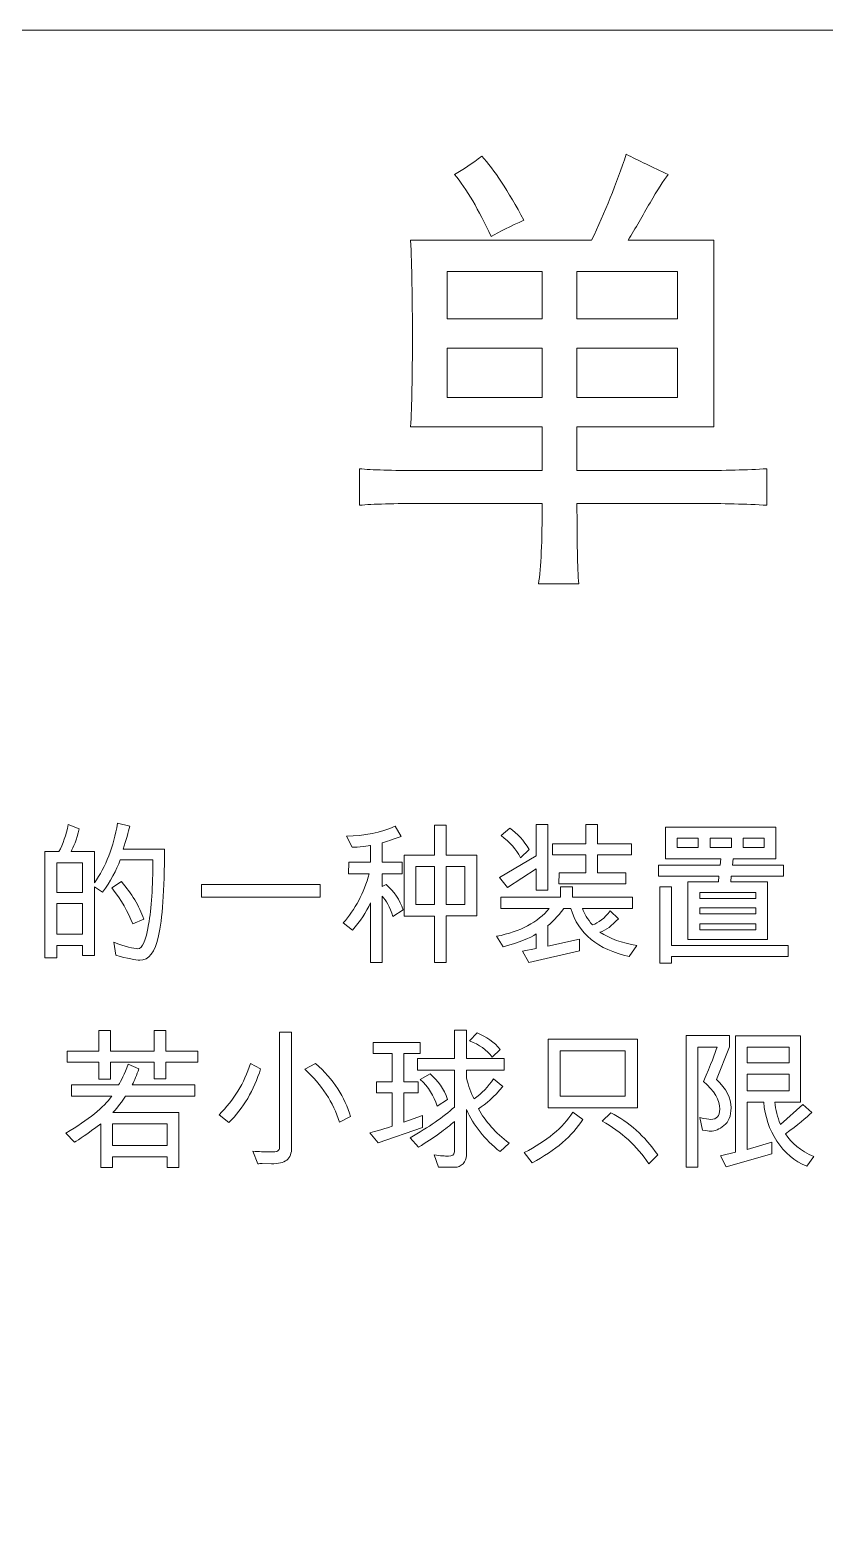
# Model space of a CAD drawing. Header units: millimetres. Extents: x -536 to 886, y 98 to 503.
# Drawn here: x 70.6 to 99.4, y 396.8 to 451.3 of the extents above; entities that cross this region are included whole.
import ezdxf

# ---------------------------------------------------------------- set-up
doc = ezdxf.new("R2010")
doc.units = ezdxf.units.MM
doc.header["$MEASUREMENT"] = 0
doc.layers.add('layer 1', color=7, linetype='Continuous')

msp = doc.modelspace()

# ---------------------------------------------------------------- linework, layer by layer
at = {"layer": 'layer 1', "lineweight": 9}
msp.add_open_spline([(-26.36, 241.324), (-26.36, 241.324), (313.64, 241.324), (313.64, 241.324), (313.64, 241.324), (318.948, 241.327), (324.037, 243.439), (327.788, 247.195), (327.788, 247.195), (331.538, 250.95), (333.644, 256.016), (333.64, 261.324), (333.64, 261.324), (333.64, 261.324), (333.64, 431.324), (333.64, 431.324), (333.64, 431.324), (333.637, 436.632), (331.525, 441.721), (327.77, 445.471), (327.77, 445.471), (324.014, 449.222), (318.948, 451.327), (313.64, 451.324), (313.64, 451.324), (313.64, 451.324), (-26.36, 451.324), (-26.36, 451.324), (-26.36, 451.324), (-31.667, 451.321), (-36.756, 449.209), (-40.507, 445.453), (-40.507, 445.453), (-44.258, 441.698), (-46.363, 436.632), (-46.36, 431.324), (-46.36, 431.324), (-46.36, 431.324), (-46.36, 261.324), (-46.36, 261.324), (-46.36, 261.324), (-46.356, 256.016), (-44.245, 250.927), (-40.489, 247.177), (-40.489, 247.177), (-36.734, 243.426), (-31.667, 241.321), (-26.36, 241.324)], degree=3, knots=[0, 0, 0, 0, 0.083333, 0.083333, 0.083333, 0.083333, 0.166667, 0.166667, 0.166667, 0.166667, 0.25, 0.25, 0.25, 0.25, 0.333333, 0.333333, 0.333333, 0.333333, 0.416667, 0.416667, 0.416667, 0.416667, 0.5, 0.5, 0.5, 0.5, 0.583333, 0.583333, 0.583333, 0.583333, 0.666667, 0.666667, 0.666667, 0.666667, 0.75, 0.75, 0.75, 0.75, 0.833333, 0.833333, 0.833333, 0.833333, 0.916667, 0.916667, 0.916667, 0.916667, 1, 1, 1, 1], dxfattribs=at)
at = {"layer": 'layer 1', "color": 22, "lineweight": 9}
for points, knots in [([(95.392, 443.723), (95.392, 443.723), (95.392, 436.978), (95.392, 436.978), (95.392, 436.978), (95.392, 436.978), (90.434, 436.978), (90.434, 436.978), (90.434, 436.978), (90.434, 436.978), (90.434, 435.389), (90.434, 435.389), (90.434, 435.389), (90.434, 435.389), (94.797, 435.389), (94.797, 435.389), (94.797, 435.389), (95.768, 435.389), (96.606, 435.411), (97.311, 435.457), (97.311, 435.457), (97.311, 435.457), (97.311, 434.133), (97.311, 434.133), (97.311, 434.133), (96.561, 434.178), (95.725, 434.198), (94.797, 434.198), (94.797, 434.198), (94.797, 434.198), (90.434, 434.198), (90.434, 434.198), (90.434, 434.198), (90.434, 432.832), (90.453, 431.861), (90.499, 431.288), (90.499, 431.288), (90.499, 431.288), (89.042, 431.288), (89.042, 431.288), (89.042, 431.288), (89.133, 431.861), (89.175, 432.832), (89.175, 434.198), (89.175, 434.198), (89.175, 434.198), (84.877, 434.198), (84.877, 434.198), (84.877, 434.198), (83.818, 434.198), (83.045, 434.178), (82.56, 434.133), (82.56, 434.133), (82.56, 434.133), (82.56, 435.457), (82.56, 435.457), (82.56, 435.457), (83.003, 435.411), (83.731, 435.389), (84.744, 435.389), (84.744, 435.389), (84.744, 435.389), (89.175, 435.389), (89.175, 435.389), (89.175, 435.389), (89.175, 435.389), (89.175, 436.978), (89.175, 436.978), (89.175, 436.978), (89.175, 436.978), (84.414, 436.978), (84.414, 436.978), (84.414, 436.978), (84.456, 437.726), (84.479, 438.807), (84.479, 440.218), (84.479, 440.218), (84.479, 441.629), (84.456, 442.797), (84.414, 443.723), (84.414, 443.723), (84.414, 443.723), (90.961, 443.723), (90.961, 443.723), (90.961, 443.723), (91.447, 444.739), (91.865, 445.774), (92.217, 446.833), (92.217, 446.833), (92.66, 446.613), (93.165, 446.37), (93.738, 446.105), (93.738, 446.105), (93.564, 445.885), (93.343, 445.543), (93.078, 445.08), (93.078, 445.08), (92.813, 444.617), (92.55, 444.166), (92.285, 443.723), (92.285, 443.723), (92.285, 443.723), (95.392, 443.723), (95.392, 443.723)], [0, 0, 0, 0, 0.038462, 0.038462, 0.038462, 0.038462, 0.076923, 0.076923, 0.076923, 0.076923, 0.115385, 0.115385, 0.115385, 0.115385, 0.153846, 0.153846, 0.153846, 0.153846, 0.192308, 0.192308, 0.192308, 0.192308, 0.230769, 0.230769, 0.230769, 0.230769, 0.269231, 0.269231, 0.269231, 0.269231, 0.307692, 0.307692, 0.307692, 0.307692, 0.346154, 0.346154, 0.346154, 0.346154, 0.384615, 0.384615, 0.384615, 0.384615, 0.423077, 0.423077, 0.423077, 0.423077, 0.461538, 0.461538, 0.461538, 0.461538, 0.5, 0.5, 0.5, 0.5, 0.538462, 0.538462, 0.538462, 0.538462, 0.576923, 0.576923, 0.576923, 0.576923, 0.615385, 0.615385, 0.615385, 0.615385, 0.653846, 0.653846, 0.653846, 0.653846, 0.692308, 0.692308, 0.692308, 0.692308, 0.730769, 0.730769, 0.730769, 0.730769, 0.769231, 0.769231, 0.769231, 0.769231, 0.807692, 0.807692, 0.807692, 0.807692, 0.846154, 0.846154, 0.846154, 0.846154, 0.884615, 0.884615, 0.884615, 0.884615, 0.923077, 0.923077, 0.923077, 0.923077, 0.961538, 0.961538, 0.961538, 0.961538, 1, 1, 1, 1]), ([(86.993, 446.765), (87.434, 446.283), (87.942, 445.509), (88.514, 444.451), (88.514, 444.451), (88.029, 444.231), (87.631, 444.033), (87.323, 443.855), (87.323, 443.855), (86.883, 444.826), (86.44, 445.577), (86, 446.105), (86, 446.105), (86.31, 446.283), (86.641, 446.503), (86.993, 446.765)], [0, 0, 0, 0, 0.25, 0.25, 0.25, 0.25, 0.5, 0.5, 0.5, 0.5, 0.75, 0.75, 0.75, 0.75, 1, 1, 1, 1]), ([(89.175, 440.881), (89.175, 440.881), (89.175, 442.599), (89.175, 442.599), (89.175, 442.599), (89.175, 442.599), (85.735, 442.599), (85.735, 442.599), (85.735, 442.599), (85.735, 442.599), (85.735, 440.881), (85.735, 440.881), (85.735, 440.881), (85.735, 440.881), (89.175, 440.881), (89.175, 440.881)], [0, 0, 0, 0, 0.25, 0.25, 0.25, 0.25, 0.5, 0.5, 0.5, 0.5, 0.75, 0.75, 0.75, 0.75, 1, 1, 1, 1]), ([(94.071, 440.881), (94.071, 440.881), (94.071, 442.599), (94.071, 442.599), (94.071, 442.599), (94.071, 442.599), (90.434, 442.599), (90.434, 442.599), (90.434, 442.599), (90.434, 442.599), (90.434, 440.881), (90.434, 440.881), (90.434, 440.881), (90.434, 440.881), (94.071, 440.881), (94.071, 440.881)], [0, 0, 0, 0, 0.25, 0.25, 0.25, 0.25, 0.5, 0.5, 0.5, 0.5, 0.75, 0.75, 0.75, 0.75, 1, 1, 1, 1]), ([(89.175, 438.036), (89.175, 438.036), (89.175, 439.822), (89.175, 439.822), (89.175, 439.822), (89.175, 439.822), (85.735, 439.822), (85.735, 439.822), (85.735, 439.822), (85.735, 439.822), (85.735, 438.036), (85.735, 438.036), (85.735, 438.036), (85.735, 438.036), (89.175, 438.036), (89.175, 438.036)], [0, 0, 0, 0, 0.25, 0.25, 0.25, 0.25, 0.5, 0.5, 0.5, 0.5, 0.75, 0.75, 0.75, 0.75, 1, 1, 1, 1]), ([(94.071, 438.036), (94.071, 438.036), (94.071, 439.822), (94.071, 439.822), (94.071, 439.822), (94.071, 439.822), (90.434, 439.822), (90.434, 439.822), (90.434, 439.822), (90.434, 439.822), (90.434, 438.036), (90.434, 438.036), (90.434, 438.036), (90.434, 438.036), (94.071, 438.036), (94.071, 438.036)], [0, 0, 0, 0, 0.25, 0.25, 0.25, 0.25, 0.5, 0.5, 0.5, 0.5, 0.75, 0.75, 0.75, 0.75, 1, 1, 1, 1]), ([(75.509, 421.687), (75.494, 420.188), (75.423, 419.145), (75.293, 418.554), (75.293, 418.554), (75.163, 417.964), (74.936, 417.669), (74.608, 417.669), (74.608, 417.669), (74.46, 417.669), (74.172, 417.73), (73.743, 417.853), (73.743, 417.853), (73.743, 417.853), (73.67, 418.32), (73.67, 418.32), (73.67, 418.32), (74.088, 418.164), (74.378, 418.086), (74.543, 418.086), (74.543, 418.086), (74.702, 418.086), (74.831, 418.378), (74.93, 418.961), (74.93, 418.961), (75.028, 419.545), (75.081, 420.325), (75.088, 421.304), (75.088, 421.304), (75.088, 421.304), (73.903, 421.304), (73.903, 421.304), (73.903, 421.304), (73.762, 420.913), (73.548, 420.524), (73.26, 420.137), (73.26, 420.137), (73.26, 420.137), (72.97, 420.324), (72.97, 420.324), (72.97, 420.324), (72.97, 420.324), (72.97, 417.842), (72.97, 417.842), (72.97, 417.842), (72.97, 417.842), (72.533, 417.842), (72.533, 417.842), (72.533, 417.842), (72.533, 417.842), (72.533, 418.203), (72.533, 418.203), (72.533, 418.203), (72.533, 418.203), (71.611, 418.203), (71.611, 418.203), (71.611, 418.203), (71.611, 418.203), (71.611, 417.753), (71.611, 417.753), (71.611, 417.753), (71.611, 417.753), (71.171, 417.753), (71.171, 417.753), (71.171, 417.753), (71.171, 417.753), (71.171, 421.602), (71.171, 421.602), (71.171, 421.602), (71.171, 421.602), (71.681, 421.602), (71.681, 421.602), (71.681, 421.602), (71.831, 421.868), (71.944, 422.195), (72.02, 422.581), (72.02, 422.581), (72.02, 422.581), (72.422, 422.419), (72.422, 422.419), (72.422, 422.419), (72.315, 422.024), (72.214, 421.752), (72.121, 421.602), (72.121, 421.602), (72.121, 421.602), (72.97, 421.602), (72.97, 421.602), (72.97, 421.602), (72.97, 421.602), (72.97, 420.471), (72.97, 420.471), (72.97, 420.471), (73.382, 421.053), (73.661, 421.771), (73.805, 422.625), (73.805, 422.625), (73.805, 422.625), (74.248, 422.524), (74.248, 422.524), (74.248, 422.524), (74.199, 422.306), (74.119, 422.026), (74.009, 421.687), (74.009, 421.687), (74.009, 421.687), (75.509, 421.687), (75.509, 421.687)], [0, 0, 0, 0, 0.037037, 0.037037, 0.037037, 0.037037, 0.074074, 0.074074, 0.074074, 0.074074, 0.111111, 0.111111, 0.111111, 0.111111, 0.148148, 0.148148, 0.148148, 0.148148, 0.185185, 0.185185, 0.185185, 0.185185, 0.222222, 0.222222, 0.222222, 0.222222, 0.259259, 0.259259, 0.259259, 0.259259, 0.296296, 0.296296, 0.296296, 0.296296, 0.333333, 0.333333, 0.333333, 0.333333, 0.37037, 0.37037, 0.37037, 0.37037, 0.407407, 0.407407, 0.407407, 0.407407, 0.444444, 0.444444, 0.444444, 0.444444, 0.481481, 0.481481, 0.481481, 0.481481, 0.518519, 0.518519, 0.518519, 0.518519, 0.555556, 0.555556, 0.555556, 0.555556, 0.592593, 0.592593, 0.592593, 0.592593, 0.62963, 0.62963, 0.62963, 0.62963, 0.666667, 0.666667, 0.666667, 0.666667, 0.703704, 0.703704, 0.703704, 0.703704, 0.740741, 0.740741, 0.740741, 0.740741, 0.777778, 0.777778, 0.777778, 0.777778, 0.814815, 0.814815, 0.814815, 0.814815, 0.851852, 0.851852, 0.851852, 0.851852, 0.888889, 0.888889, 0.888889, 0.888889, 0.925926, 0.925926, 0.925926, 0.925926, 0.962963, 0.962963, 0.962963, 0.962963, 1, 1, 1, 1]), ([(89.376, 420.202), (89.376, 420.202), (88.953, 420.202), (88.953, 420.202), (88.953, 420.202), (88.953, 420.202), (88.953, 420.975), (88.953, 420.975), (88.953, 420.975), (88.953, 420.975), (87.916, 420.303), (87.916, 420.303), (87.916, 420.303), (87.916, 420.303), (87.632, 420.658), (87.632, 420.658), (87.632, 420.658), (87.632, 420.658), (88.953, 421.448), (88.953, 421.448), (88.953, 421.448), (88.953, 421.448), (88.953, 422.581), (88.953, 422.581), (88.953, 422.581), (88.953, 422.581), (89.376, 422.581), (89.376, 422.581), (89.376, 422.581), (89.376, 422.581), (89.376, 420.202), (89.376, 420.202)], [0, 0, 0, 0, 0.125, 0.125, 0.125, 0.125, 0.25, 0.25, 0.25, 0.25, 0.375, 0.375, 0.375, 0.375, 0.5, 0.5, 0.5, 0.5, 0.625, 0.625, 0.625, 0.625, 0.75, 0.75, 0.75, 0.75, 0.875, 0.875, 0.875, 0.875, 1, 1, 1, 1]), ([(92.409, 421.48), (92.409, 421.48), (91.172, 421.48), (91.172, 421.48), (91.172, 421.48), (91.172, 421.48), (91.172, 420.837), (91.172, 420.837), (91.172, 420.837), (91.172, 420.837), (92.2, 420.837), (92.2, 420.837), (92.2, 420.837), (92.2, 420.837), (92.2, 420.43), (92.2, 420.43), (92.2, 420.43), (92.2, 420.43), (89.783, 420.43), (89.783, 420.43), (89.783, 420.43), (89.783, 420.43), (89.789, 420.837), (89.789, 420.837), (89.789, 420.837), (89.789, 420.837), (90.749, 420.837), (90.749, 420.837), (90.749, 420.837), (90.749, 420.837), (90.749, 421.48), (90.749, 421.48), (90.749, 421.48), (90.749, 421.48), (89.55, 421.48), (89.55, 421.48), (89.55, 421.48), (89.55, 421.48), (89.55, 421.887), (89.55, 421.887), (89.55, 421.887), (89.55, 421.887), (90.749, 421.887), (90.749, 421.887), (90.749, 421.887), (90.749, 421.887), (90.749, 422.576), (90.749, 422.576), (90.749, 422.576), (90.749, 422.576), (91.172, 422.576), (91.172, 422.576), (91.172, 422.576), (91.172, 422.576), (91.172, 421.887), (91.172, 421.887), (91.172, 421.887), (91.172, 421.887), (92.409, 421.887), (92.409, 421.887), (92.409, 421.887), (92.409, 421.887), (92.409, 421.48), (92.409, 421.48)], [0, 0, 0, 0, 0.0625, 0.0625, 0.0625, 0.0625, 0.125, 0.125, 0.125, 0.125, 0.1875, 0.1875, 0.1875, 0.1875, 0.25, 0.25, 0.25, 0.25, 0.3125, 0.3125, 0.3125, 0.3125, 0.375, 0.375, 0.375, 0.375, 0.4375, 0.4375, 0.4375, 0.4375, 0.5, 0.5, 0.5, 0.5, 0.5625, 0.5625, 0.5625, 0.5625, 0.625, 0.625, 0.625, 0.625, 0.6875, 0.6875, 0.6875, 0.6875, 0.75, 0.75, 0.75, 0.75, 0.8125, 0.8125, 0.8125, 0.8125, 0.875, 0.875, 0.875, 0.875, 0.9375, 0.9375, 0.9375, 0.9375, 1, 1, 1, 1]), ([(84.143, 419.492), (84.143, 419.492), (83.772, 419.253), (83.772, 419.253), (83.772, 419.253), (83.656, 419.602), (83.525, 419.846), (83.381, 419.986), (83.381, 419.986), (83.381, 419.986), (83.381, 417.593), (83.381, 417.593), (83.381, 417.593), (83.381, 417.593), (82.966, 417.593), (82.966, 417.593), (82.966, 417.593), (82.966, 417.593), (82.966, 419.747), (82.966, 419.747), (82.966, 419.747), (82.966, 419.747), (82.955, 419.747), (82.955, 419.747), (82.955, 419.747), (82.805, 419.401), (82.588, 419.07), (82.304, 418.754), (82.304, 418.754), (82.304, 418.754), (81.971, 419.02), (81.971, 419.02), (81.971, 419.02), (82.408, 419.504), (82.723, 420.099), (82.914, 420.802), (82.914, 420.802), (82.914, 420.802), (82.165, 420.802), (82.165, 420.802), (82.165, 420.802), (82.165, 420.802), (82.171, 421.214), (82.171, 421.214), (82.171, 421.214), (82.171, 421.214), (82.966, 421.214), (82.966, 421.214), (82.966, 421.214), (82.966, 421.214), (82.966, 421.825), (82.966, 421.825), (82.966, 421.825), (82.934, 421.823), (82.843, 421.811), (82.695, 421.788), (82.695, 421.788), (82.547, 421.765), (82.413, 421.756), (82.293, 421.76), (82.293, 421.76), (82.293, 421.76), (82.092, 422.163), (82.092, 422.163), (82.092, 422.163), (82.739, 422.167), (83.326, 422.286), (83.859, 422.519), (83.859, 422.519), (83.859, 422.519), (84.076, 422.153), (84.076, 422.153), (84.076, 422.153), (83.748, 422.03), (83.516, 421.952), (83.381, 421.92), (83.381, 421.92), (83.381, 421.92), (83.381, 421.214), (83.381, 421.214), (83.381, 421.214), (83.381, 421.214), (84.111, 421.214), (84.111, 421.214), (84.111, 421.214), (84.111, 421.214), (84.111, 420.797), (84.111, 420.797), (84.111, 420.797), (84.111, 420.797), (83.381, 420.797), (83.381, 420.797), (83.381, 420.797), (83.381, 420.797), (83.381, 420.336), (83.381, 420.336), (83.381, 420.336), (83.381, 420.336), (83.522, 420.414), (83.522, 420.414), (83.522, 420.414), (83.815, 420.159), (84.022, 419.851), (84.143, 419.492)], [0, 0, 0, 0, 0.038462, 0.038462, 0.038462, 0.038462, 0.076923, 0.076923, 0.076923, 0.076923, 0.115385, 0.115385, 0.115385, 0.115385, 0.153846, 0.153846, 0.153846, 0.153846, 0.192308, 0.192308, 0.192308, 0.192308, 0.230769, 0.230769, 0.230769, 0.230769, 0.269231, 0.269231, 0.269231, 0.269231, 0.307692, 0.307692, 0.307692, 0.307692, 0.346154, 0.346154, 0.346154, 0.346154, 0.384615, 0.384615, 0.384615, 0.384615, 0.423077, 0.423077, 0.423077, 0.423077, 0.461538, 0.461538, 0.461538, 0.461538, 0.5, 0.5, 0.5, 0.5, 0.538462, 0.538462, 0.538462, 0.538462, 0.576923, 0.576923, 0.576923, 0.576923, 0.615385, 0.615385, 0.615385, 0.615385, 0.653846, 0.653846, 0.653846, 0.653846, 0.692308, 0.692308, 0.692308, 0.692308, 0.730769, 0.730769, 0.730769, 0.730769, 0.769231, 0.769231, 0.769231, 0.769231, 0.807692, 0.807692, 0.807692, 0.807692, 0.846154, 0.846154, 0.846154, 0.846154, 0.884615, 0.884615, 0.884615, 0.884615, 0.923077, 0.923077, 0.923077, 0.923077, 0.961538, 0.961538, 0.961538, 0.961538, 1, 1, 1, 1]), ([(86.815, 419.274), (86.815, 419.274), (85.703, 419.274), (85.703, 419.274), (85.703, 419.274), (85.703, 419.274), (85.703, 417.582), (85.703, 417.582), (85.703, 417.582), (85.703, 417.582), (85.277, 417.582), (85.277, 417.582), (85.277, 417.582), (85.277, 417.582), (85.277, 419.269), (85.277, 419.269), (85.277, 419.269), (85.277, 419.269), (84.175, 419.269), (84.175, 419.269), (84.175, 419.269), (84.175, 419.269), (84.175, 421.474), (84.175, 421.474), (84.175, 421.474), (84.175, 421.474), (85.272, 421.474), (85.272, 421.474), (85.272, 421.474), (85.272, 421.474), (85.272, 422.56), (85.272, 422.56), (85.272, 422.56), (85.272, 422.56), (85.703, 422.56), (85.703, 422.56), (85.703, 422.56), (85.703, 422.56), (85.703, 421.469), (85.703, 421.469), (85.703, 421.469), (85.703, 421.469), (86.815, 421.469), (86.815, 421.469), (86.815, 421.469), (86.815, 421.469), (86.815, 419.274), (86.815, 419.274)], [0, 0, 0, 0, 0.083333, 0.083333, 0.083333, 0.083333, 0.166667, 0.166667, 0.166667, 0.166667, 0.25, 0.25, 0.25, 0.25, 0.333333, 0.333333, 0.333333, 0.333333, 0.416667, 0.416667, 0.416667, 0.416667, 0.5, 0.5, 0.5, 0.5, 0.583333, 0.583333, 0.583333, 0.583333, 0.666667, 0.666667, 0.666667, 0.666667, 0.75, 0.75, 0.75, 0.75, 0.833333, 0.833333, 0.833333, 0.833333, 0.916667, 0.916667, 0.916667, 0.916667, 1, 1, 1, 1]), ([(88.698, 421.681), (88.698, 421.681), (88.388, 421.38), (88.388, 421.38), (88.388, 421.38), (88.229, 421.684), (87.998, 421.95), (87.694, 422.18), (87.694, 422.18), (87.694, 422.18), (87.998, 422.454), (87.998, 422.454), (87.998, 422.454), (88.282, 422.251), (88.515, 421.994), (88.698, 421.681)], [0, 0, 0, 0, 0.25, 0.25, 0.25, 0.25, 0.5, 0.5, 0.5, 0.5, 0.75, 0.75, 0.75, 0.75, 1, 1, 1, 1]), ([(97.905, 420.71), (97.905, 420.71), (96.016, 420.71), (96.016, 420.71), (96.016, 420.71), (96.016, 420.71), (96.003, 420.503), (96.003, 420.503), (96.003, 420.503), (96.003, 420.503), (97.332, 420.503), (97.332, 420.503), (97.332, 420.503), (97.332, 420.503), (97.332, 418.425), (97.332, 418.425), (97.332, 418.425), (97.332, 418.425), (94.449, 418.425), (94.449, 418.425), (94.449, 418.425), (94.449, 418.425), (94.449, 420.503), (94.449, 420.503), (94.449, 420.503), (94.449, 420.503), (95.561, 420.503), (95.561, 420.503), (95.561, 420.503), (95.561, 420.503), (95.572, 420.71), (95.572, 420.71), (95.572, 420.71), (95.572, 420.71), (93.389, 420.71), (93.389, 420.71), (93.389, 420.71), (93.389, 420.71), (93.389, 421.114), (93.389, 421.114), (93.389, 421.114), (93.389, 421.114), (95.615, 421.114), (95.615, 421.114), (95.615, 421.114), (95.615, 421.114), (95.637, 421.342), (95.637, 421.342), (95.637, 421.342), (95.637, 421.342), (93.643, 421.342), (93.643, 421.342), (93.643, 421.342), (93.643, 421.342), (93.643, 422.486), (93.643, 422.486), (93.643, 422.486), (93.643, 422.486), (97.626, 422.486), (97.626, 422.486), (97.626, 422.486), (97.626, 422.486), (97.626, 421.342), (97.626, 421.342), (97.626, 421.342), (97.626, 421.342), (96.082, 421.342), (96.082, 421.342), (96.082, 421.342), (96.082, 421.342), (96.06, 421.114), (96.06, 421.114), (96.06, 421.114), (96.06, 421.114), (97.905, 421.114), (97.905, 421.114), (97.905, 421.114), (97.905, 421.114), (97.905, 420.71), (97.905, 420.71)], [0, 0, 0, 0, 0.05, 0.05, 0.05, 0.05, 0.1, 0.1, 0.1, 0.1, 0.15, 0.15, 0.15, 0.15, 0.2, 0.2, 0.2, 0.2, 0.25, 0.25, 0.25, 0.25, 0.3, 0.3, 0.3, 0.3, 0.35, 0.35, 0.35, 0.35, 0.4, 0.4, 0.4, 0.4, 0.45, 0.45, 0.45, 0.45, 0.5, 0.5, 0.5, 0.5, 0.55, 0.55, 0.55, 0.55, 0.6, 0.6, 0.6, 0.6, 0.65, 0.65, 0.65, 0.65, 0.7, 0.7, 0.7, 0.7, 0.75, 0.75, 0.75, 0.75, 0.8, 0.8, 0.8, 0.8, 0.85, 0.85, 0.85, 0.85, 0.9, 0.9, 0.9, 0.9, 0.95, 0.95, 0.95, 0.95, 1, 1, 1, 1]), ([(94.826, 421.748), (94.826, 421.748), (94.826, 422.082), (94.826, 422.082), (94.826, 422.082), (94.826, 422.082), (94.066, 422.082), (94.066, 422.082), (94.066, 422.082), (94.066, 422.082), (94.066, 421.748), (94.066, 421.748), (94.066, 421.748), (94.066, 421.748), (94.826, 421.748), (94.826, 421.748)], [0, 0, 0, 0, 0.25, 0.25, 0.25, 0.25, 0.5, 0.5, 0.5, 0.5, 0.75, 0.75, 0.75, 0.75, 1, 1, 1, 1]), ([(96.028, 421.748), (96.028, 421.748), (96.028, 422.082), (96.028, 422.082), (96.028, 422.082), (96.028, 422.082), (95.249, 422.082), (95.249, 422.082), (95.249, 422.082), (95.249, 422.082), (95.249, 421.748), (95.249, 421.748), (95.249, 421.748), (95.249, 421.748), (96.028, 421.748), (96.028, 421.748)], [0, 0, 0, 0, 0.25, 0.25, 0.25, 0.25, 0.5, 0.5, 0.5, 0.5, 0.75, 0.75, 0.75, 0.75, 1, 1, 1, 1]), ([(97.205, 421.748), (97.205, 421.748), (97.205, 422.082), (97.205, 422.082), (97.205, 422.082), (97.205, 422.082), (96.448, 422.082), (96.448, 422.082), (96.448, 422.082), (96.448, 422.082), (96.448, 421.748), (96.448, 421.748), (96.448, 421.748), (96.448, 421.748), (97.205, 421.748), (97.205, 421.748)], [0, 0, 0, 0, 0.25, 0.25, 0.25, 0.25, 0.5, 0.5, 0.5, 0.5, 0.75, 0.75, 0.75, 0.75, 1, 1, 1, 1]), ([(72.533, 420.126), (72.533, 420.126), (72.533, 421.198), (72.533, 421.198), (72.533, 421.198), (72.533, 421.198), (71.611, 421.198), (71.611, 421.198), (71.611, 421.198), (71.611, 421.198), (71.611, 420.126), (71.611, 420.126), (71.611, 420.126), (71.611, 420.126), (72.533, 420.126), (72.533, 420.126)], [0, 0, 0, 0, 0.25, 0.25, 0.25, 0.25, 0.5, 0.5, 0.5, 0.5, 0.75, 0.75, 0.75, 0.75, 1, 1, 1, 1]), ([(85.272, 419.682), (85.272, 419.682), (85.272, 421.06), (85.272, 421.06), (85.272, 421.06), (85.272, 421.06), (84.604, 421.065), (84.604, 421.065), (84.604, 421.065), (84.604, 421.065), (84.604, 419.682), (84.604, 419.682), (84.604, 419.682), (84.604, 419.682), (85.272, 419.682), (85.272, 419.682)], [0, 0, 0, 0, 0.25, 0.25, 0.25, 0.25, 0.5, 0.5, 0.5, 0.5, 0.75, 0.75, 0.75, 0.75, 1, 1, 1, 1]), ([(86.381, 419.682), (86.381, 419.682), (86.381, 421.06), (86.381, 421.06), (86.381, 421.06), (86.381, 421.06), (85.703, 421.06), (85.703, 421.06), (85.703, 421.06), (85.703, 421.06), (85.703, 419.682), (85.703, 419.682), (85.703, 419.682), (85.703, 419.682), (86.381, 419.682), (86.381, 419.682)], [0, 0, 0, 0, 0.25, 0.25, 0.25, 0.25, 0.5, 0.5, 0.5, 0.5, 0.75, 0.75, 0.75, 0.75, 1, 1, 1, 1]), ([(74.755, 419.158), (74.755, 419.158), (74.353, 418.982), (74.353, 418.982), (74.353, 418.982), (74.192, 419.421), (73.941, 419.856), (73.6, 420.286), (73.6, 420.286), (73.6, 420.286), (73.944, 420.514), (73.944, 420.514), (73.944, 420.514), (74.316, 420.086), (74.587, 419.634), (74.755, 419.158)], [0, 0, 0, 0, 0.25, 0.25, 0.25, 0.25, 0.5, 0.5, 0.5, 0.5, 0.75, 0.75, 0.75, 0.75, 1, 1, 1, 1]), ([(81.143, 419.948), (81.143, 419.948), (76.838, 419.948), (76.838, 419.948), (76.838, 419.948), (76.838, 419.948), (76.838, 420.409), (76.838, 420.409), (76.838, 420.409), (76.838, 420.409), (81.143, 420.409), (81.143, 420.409), (81.143, 420.409), (81.143, 420.409), (81.143, 419.948), (81.143, 419.948)], [0, 0, 0, 0, 0.25, 0.25, 0.25, 0.25, 0.5, 0.5, 0.5, 0.5, 0.75, 0.75, 0.75, 0.75, 1, 1, 1, 1]), ([(92.604, 418.203), (92.604, 418.203), (92.328, 417.81), (92.328, 417.81), (92.328, 417.81), (91.185, 418.05), (90.48, 418.628), (90.214, 419.543), (90.214, 419.543), (90.214, 419.543), (89.954, 419.543), (89.954, 419.543), (89.954, 419.543), (89.723, 419.228), (89.53, 419.023), (89.376, 418.924), (89.376, 418.924), (89.376, 418.924), (89.376, 418.176), (89.376, 418.176), (89.376, 418.176), (89.376, 418.176), (90.521, 418.431), (90.521, 418.431), (90.521, 418.431), (90.521, 418.431), (90.521, 418.013), (90.521, 418.013), (90.521, 418.013), (90.521, 418.013), (88.687, 417.593), (88.687, 417.593), (88.687, 417.593), (88.687, 417.593), (88.465, 417.997), (88.465, 417.997), (88.465, 417.997), (88.465, 417.997), (88.953, 418.098), (88.953, 418.098), (88.953, 418.098), (88.953, 418.098), (88.953, 418.621), (88.953, 418.621), (88.953, 418.621), (88.751, 418.476), (88.352, 418.321), (87.759, 418.154), (87.759, 418.154), (87.759, 418.154), (87.526, 418.536), (87.526, 418.536), (87.526, 418.536), (88.388, 418.709), (89.023, 419.044), (89.427, 419.543), (89.427, 419.543), (89.427, 419.543), (87.683, 419.543), (87.683, 419.543), (87.683, 419.543), (87.683, 419.543), (87.683, 419.958), (87.683, 419.958), (87.683, 419.958), (87.683, 419.958), (89.838, 419.958), (89.838, 419.958), (89.838, 419.958), (89.838, 419.958), (89.838, 420.324), (89.838, 420.324), (89.838, 420.324), (89.838, 420.324), (90.271, 420.324), (90.271, 420.324), (90.271, 420.324), (90.271, 420.324), (90.271, 419.958), (90.271, 419.958), (90.271, 419.958), (90.271, 419.958), (92.444, 419.958), (92.444, 419.958), (92.444, 419.958), (92.444, 419.958), (92.444, 419.543), (92.444, 419.543), (92.444, 419.543), (92.444, 419.543), (90.632, 419.543), (90.632, 419.543), (90.632, 419.543), (90.695, 419.359), (90.815, 419.16), (90.993, 418.947), (90.993, 418.947), (91.214, 419.019), (91.428, 419.187), (91.639, 419.454), (91.639, 419.454), (91.639, 419.454), (91.931, 419.169), (91.931, 419.169), (91.931, 419.169), (91.703, 418.914), (91.481, 418.753), (91.264, 418.685), (91.264, 418.685), (91.615, 418.451), (92.062, 418.29), (92.604, 418.203)], [0, 0, 0, 0, 0.035714, 0.035714, 0.035714, 0.035714, 0.071429, 0.071429, 0.071429, 0.071429, 0.107143, 0.107143, 0.107143, 0.107143, 0.142857, 0.142857, 0.142857, 0.142857, 0.178571, 0.178571, 0.178571, 0.178571, 0.214286, 0.214286, 0.214286, 0.214286, 0.25, 0.25, 0.25, 0.25, 0.285714, 0.285714, 0.285714, 0.285714, 0.321429, 0.321429, 0.321429, 0.321429, 0.357143, 0.357143, 0.357143, 0.357143, 0.392857, 0.392857, 0.392857, 0.392857, 0.428571, 0.428571, 0.428571, 0.428571, 0.464286, 0.464286, 0.464286, 0.464286, 0.5, 0.5, 0.5, 0.5, 0.535714, 0.535714, 0.535714, 0.535714, 0.571429, 0.571429, 0.571429, 0.571429, 0.607143, 0.607143, 0.607143, 0.607143, 0.642857, 0.642857, 0.642857, 0.642857, 0.678571, 0.678571, 0.678571, 0.678571, 0.714286, 0.714286, 0.714286, 0.714286, 0.75, 0.75, 0.75, 0.75, 0.785714, 0.785714, 0.785714, 0.785714, 0.821429, 0.821429, 0.821429, 0.821429, 0.857143, 0.857143, 0.857143, 0.857143, 0.892857, 0.892857, 0.892857, 0.892857, 0.928571, 0.928571, 0.928571, 0.928571, 0.964286, 0.964286, 0.964286, 0.964286, 1, 1, 1, 1]), ([(98.081, 417.804), (98.081, 417.804), (93.855, 417.804), (93.855, 417.804), (93.855, 417.804), (93.855, 417.804), (93.855, 417.563), (93.855, 417.563), (93.855, 417.563), (93.855, 417.563), (93.431, 417.563), (93.431, 417.563), (93.431, 417.563), (93.431, 417.563), (93.431, 420.324), (93.431, 420.324), (93.431, 420.324), (93.431, 420.324), (93.855, 420.324), (93.855, 420.324), (93.855, 420.324), (93.855, 420.324), (93.855, 418.209), (93.855, 418.209), (93.855, 418.209), (93.855, 418.209), (98.081, 418.209), (98.081, 418.209), (98.081, 418.209), (98.081, 418.209), (98.081, 417.804), (98.081, 417.804)], [0, 0, 0, 0, 0.125, 0.125, 0.125, 0.125, 0.25, 0.25, 0.25, 0.25, 0.375, 0.375, 0.375, 0.375, 0.5, 0.5, 0.5, 0.5, 0.625, 0.625, 0.625, 0.625, 0.75, 0.75, 0.75, 0.75, 0.875, 0.875, 0.875, 0.875, 1, 1, 1, 1]), ([(96.909, 419.904), (96.909, 419.904), (96.909, 420.121), (96.909, 420.121), (96.909, 420.121), (96.909, 420.121), (94.883, 420.121), (94.883, 420.121), (94.883, 420.121), (94.883, 420.121), (94.883, 419.904), (94.883, 419.904), (94.883, 419.904), (94.883, 419.904), (96.909, 419.904), (96.909, 419.904)], [0, 0, 0, 0, 0.25, 0.25, 0.25, 0.25, 0.5, 0.5, 0.5, 0.5, 0.75, 0.75, 0.75, 0.75, 1, 1, 1, 1]), ([(72.533, 418.61), (72.533, 418.61), (72.533, 419.72), (72.533, 419.72), (72.533, 419.72), (72.533, 419.72), (71.611, 419.72), (71.611, 419.72), (71.611, 419.72), (71.611, 419.72), (71.611, 418.61), (71.611, 418.61), (71.611, 418.61), (71.611, 418.61), (72.533, 418.61), (72.533, 418.61)], [0, 0, 0, 0, 0.25, 0.25, 0.25, 0.25, 0.5, 0.5, 0.5, 0.5, 0.75, 0.75, 0.75, 0.75, 1, 1, 1, 1]), ([(96.909, 419.348), (96.909, 419.348), (96.909, 419.565), (96.909, 419.565), (96.909, 419.565), (96.909, 419.565), (94.883, 419.565), (94.883, 419.565), (94.883, 419.565), (94.883, 419.565), (94.883, 419.348), (94.883, 419.348), (94.883, 419.348), (94.883, 419.348), (96.909, 419.348), (96.909, 419.348)], [0, 0, 0, 0, 0.25, 0.25, 0.25, 0.25, 0.5, 0.5, 0.5, 0.5, 0.75, 0.75, 0.75, 0.75, 1, 1, 1, 1]), ([(96.909, 418.775), (96.909, 418.775), (96.909, 418.993), (96.909, 418.993), (96.909, 418.993), (96.909, 418.993), (94.883, 418.993), (94.883, 418.993), (94.883, 418.993), (94.883, 418.993), (94.883, 418.775), (94.883, 418.775), (94.883, 418.775), (94.883, 418.775), (96.909, 418.775), (96.909, 418.775)], [0, 0, 0, 0, 0.25, 0.25, 0.25, 0.25, 0.5, 0.5, 0.5, 0.5, 0.75, 0.75, 0.75, 0.75, 1, 1, 1, 1]), ([(76.708, 413.977), (76.708, 413.977), (75.552, 413.977), (75.552, 413.977), (75.552, 413.977), (75.552, 413.977), (75.552, 413.383), (75.552, 413.383), (75.552, 413.383), (75.552, 413.383), (75.129, 413.383), (75.129, 413.383), (75.129, 413.383), (75.129, 413.383), (75.129, 413.977), (75.129, 413.977), (75.129, 413.977), (75.129, 413.977), (73.545, 413.977), (73.545, 413.977), (73.545, 413.977), (73.545, 413.977), (73.545, 413.366), (73.545, 413.366), (73.545, 413.366), (73.545, 413.366), (73.125, 413.366), (73.125, 413.366), (73.125, 413.366), (73.125, 413.366), (73.125, 413.977), (73.125, 413.977), (73.125, 413.977), (73.125, 413.977), (71.979, 413.977), (71.979, 413.977), (71.979, 413.977), (71.979, 413.977), (71.979, 414.381), (71.979, 414.381), (71.979, 414.381), (71.979, 414.381), (73.125, 414.381), (73.125, 414.381), (73.125, 414.381), (73.125, 414.381), (73.125, 415.122), (73.125, 415.122), (73.125, 415.122), (73.125, 415.122), (73.545, 415.122), (73.545, 415.122), (73.545, 415.122), (73.545, 415.122), (73.545, 414.381), (73.545, 414.381), (73.545, 414.381), (73.545, 414.381), (75.129, 414.381), (75.129, 414.381), (75.129, 414.381), (75.129, 414.381), (75.129, 415.122), (75.129, 415.122), (75.129, 415.122), (75.129, 415.122), (75.552, 415.122), (75.552, 415.122), (75.552, 415.122), (75.552, 415.122), (75.552, 414.381), (75.552, 414.381), (75.552, 414.381), (75.552, 414.381), (76.708, 414.381), (76.708, 414.381), (76.708, 414.381), (76.708, 414.381), (76.708, 413.977), (76.708, 413.977)], [0, 0, 0, 0, 0.05, 0.05, 0.05, 0.05, 0.1, 0.1, 0.1, 0.1, 0.15, 0.15, 0.15, 0.15, 0.2, 0.2, 0.2, 0.2, 0.25, 0.25, 0.25, 0.25, 0.3, 0.3, 0.3, 0.3, 0.35, 0.35, 0.35, 0.35, 0.4, 0.4, 0.4, 0.4, 0.45, 0.45, 0.45, 0.45, 0.5, 0.5, 0.5, 0.5, 0.55, 0.55, 0.55, 0.55, 0.6, 0.6, 0.6, 0.6, 0.65, 0.65, 0.65, 0.65, 0.7, 0.7, 0.7, 0.7, 0.75, 0.75, 0.75, 0.75, 0.8, 0.8, 0.8, 0.8, 0.85, 0.85, 0.85, 0.85, 0.9, 0.9, 0.9, 0.9, 0.95, 0.95, 0.95, 0.95, 1, 1, 1, 1]), ([(80.107, 410.903), (80.107, 410.686), (80.047, 410.532), (79.927, 410.439), (79.927, 410.439), (79.806, 410.348), (79.623, 410.301), (79.377, 410.301), (79.377, 410.301), (79.377, 410.301), (79.039, 410.31), (79.039, 410.31), (79.039, 410.31), (78.982, 410.31), (78.931, 410.308), (78.886, 410.304), (78.886, 410.304), (78.886, 410.304), (78.701, 410.759), (78.701, 410.759), (78.701, 410.759), (78.931, 410.741), (79.126, 410.733), (79.285, 410.733), (79.285, 410.733), (79.465, 410.733), (79.575, 410.745), (79.612, 410.771), (79.612, 410.771), (79.649, 410.796), (79.667, 410.84), (79.667, 410.903), (79.667, 410.903), (79.667, 410.903), (79.667, 415.07), (79.667, 415.07), (79.667, 415.07), (79.667, 415.07), (80.107, 415.07), (80.107, 415.07), (80.107, 415.07), (80.107, 415.07), (80.107, 410.903), (80.107, 410.903)], [0, 0, 0, 0, 0.090909, 0.090909, 0.090909, 0.090909, 0.181818, 0.181818, 0.181818, 0.181818, 0.272727, 0.272727, 0.272727, 0.272727, 0.363636, 0.363636, 0.363636, 0.363636, 0.454545, 0.454545, 0.454545, 0.454545, 0.545455, 0.545455, 0.545455, 0.545455, 0.636364, 0.636364, 0.636364, 0.636364, 0.727273, 0.727273, 0.727273, 0.727273, 0.818182, 0.818182, 0.818182, 0.818182, 0.909091, 0.909091, 0.909091, 0.909091, 1, 1, 1, 1]), ([(87.974, 411.049), (87.974, 411.049), (87.651, 410.743), (87.651, 410.743), (87.651, 410.743), (87.091, 411.186), (86.685, 411.696), (86.436, 412.271), (86.436, 412.271), (86.436, 412.271), (86.436, 410.599), (86.436, 410.599), (86.436, 410.599), (86.436, 410.489), (86.393, 410.391), (86.31, 410.305), (86.31, 410.305), (86.226, 410.219), (86.128, 410.176), (86.018, 410.176), (86.018, 410.176), (86.018, 410.176), (85.418, 410.176), (85.418, 410.176), (85.418, 410.176), (85.418, 410.176), (85.264, 410.622), (85.264, 410.622), (85.264, 410.622), (85.486, 410.594), (85.658, 410.581), (85.779, 410.581), (85.779, 410.581), (85.924, 410.581), (85.996, 410.633), (85.996, 410.738), (85.996, 410.738), (85.996, 410.738), (85.996, 411.836), (85.996, 411.836), (85.996, 411.836), (85.703, 411.569), (85.27, 411.258), (84.697, 410.903), (84.697, 410.903), (84.697, 410.903), (84.396, 411.247), (84.396, 411.247), (84.396, 411.247), (85.064, 411.626), (85.598, 411.995), (85.996, 412.355), (85.996, 412.355), (85.996, 412.355), (85.996, 413.697), (85.996, 413.697), (85.996, 413.697), (85.996, 413.697), (84.667, 413.697), (84.667, 413.697), (84.667, 413.697), (84.667, 413.697), (84.667, 414.115), (84.667, 414.115), (84.667, 414.115), (84.667, 414.115), (85.996, 414.115), (85.996, 414.115), (85.996, 414.115), (85.996, 414.115), (85.996, 415.143), (85.996, 415.143), (85.996, 415.143), (85.996, 415.143), (86.436, 415.143), (86.436, 415.143), (86.436, 415.143), (86.436, 415.143), (86.436, 414.115), (86.436, 414.115), (86.436, 414.115), (86.436, 414.115), (87.795, 414.115), (87.795, 414.115), (87.795, 414.115), (87.795, 414.115), (87.795, 413.697), (87.795, 413.697), (87.795, 413.697), (87.795, 413.697), (86.436, 413.697), (86.436, 413.697), (86.436, 413.697), (86.436, 413.697), (86.436, 413.415), (86.436, 413.415), (86.436, 413.415), (86.502, 413.113), (86.595, 412.86), (86.713, 412.653), (86.713, 412.653), (86.989, 412.845), (87.222, 413.088), (87.412, 413.383), (87.412, 413.383), (87.412, 413.383), (87.746, 413.098), (87.746, 413.098), (87.746, 413.098), (87.439, 412.723), (87.145, 412.457), (86.867, 412.298), (86.867, 412.298), (87.115, 411.838), (87.484, 411.423), (87.974, 411.049)], [0, 0, 0, 0, 0.034483, 0.034483, 0.034483, 0.034483, 0.068966, 0.068966, 0.068966, 0.068966, 0.103448, 0.103448, 0.103448, 0.103448, 0.137931, 0.137931, 0.137931, 0.137931, 0.172414, 0.172414, 0.172414, 0.172414, 0.206897, 0.206897, 0.206897, 0.206897, 0.241379, 0.241379, 0.241379, 0.241379, 0.275862, 0.275862, 0.275862, 0.275862, 0.310345, 0.310345, 0.310345, 0.310345, 0.344828, 0.344828, 0.344828, 0.344828, 0.37931, 0.37931, 0.37931, 0.37931, 0.413793, 0.413793, 0.413793, 0.413793, 0.448276, 0.448276, 0.448276, 0.448276, 0.482759, 0.482759, 0.482759, 0.482759, 0.517241, 0.517241, 0.517241, 0.517241, 0.551724, 0.551724, 0.551724, 0.551724, 0.586207, 0.586207, 0.586207, 0.586207, 0.62069, 0.62069, 0.62069, 0.62069, 0.655172, 0.655172, 0.655172, 0.655172, 0.689655, 0.689655, 0.689655, 0.689655, 0.724138, 0.724138, 0.724138, 0.724138, 0.758621, 0.758621, 0.758621, 0.758621, 0.793103, 0.793103, 0.793103, 0.793103, 0.827586, 0.827586, 0.827586, 0.827586, 0.862069, 0.862069, 0.862069, 0.862069, 0.896552, 0.896552, 0.896552, 0.896552, 0.931034, 0.931034, 0.931034, 0.931034, 0.965517, 0.965517, 0.965517, 0.965517, 1, 1, 1, 1]), ([(87.651, 414.443), (87.651, 414.443), (87.369, 414.159), (87.369, 414.159), (87.369, 414.159), (87.166, 414.428), (86.892, 414.624), (86.547, 414.748), (86.547, 414.748), (86.547, 414.748), (86.818, 415.037), (86.818, 415.037), (86.818, 415.037), (87.162, 414.902), (87.44, 414.704), (87.651, 414.443)], [0, 0, 0, 0, 0.25, 0.25, 0.25, 0.25, 0.5, 0.5, 0.5, 0.5, 0.75, 0.75, 0.75, 0.75, 1, 1, 1, 1]), ([(95.485, 413.359), (95.836, 413.023), (96.012, 412.68), (96.012, 412.327), (96.012, 412.327), (96.012, 412.031), (95.926, 411.817), (95.755, 411.685), (95.755, 411.685), (95.584, 411.552), (95.424, 411.486), (95.274, 411.486), (95.274, 411.486), (95.212, 411.486), (95.115, 411.497), (94.98, 411.516), (94.98, 411.516), (94.98, 411.516), (94.88, 411.977), (94.88, 411.977), (94.88, 411.977), (95.063, 411.933), (95.196, 411.909), (95.279, 411.909), (95.279, 411.909), (95.494, 411.909), (95.602, 412.032), (95.602, 412.276), (95.602, 412.276), (95.602, 412.607), (95.405, 412.944), (95.013, 413.287), (95.013, 413.287), (95.278, 413.899), (95.44, 414.312), (95.502, 414.527), (95.502, 414.527), (95.502, 414.527), (94.813, 414.527), (94.813, 414.527), (94.813, 414.527), (94.813, 414.527), (94.813, 410.187), (94.813, 410.187), (94.813, 410.187), (94.813, 410.187), (94.39, 410.187), (94.39, 410.187), (94.39, 410.187), (94.39, 410.187), (94.39, 414.943), (94.39, 414.943), (94.39, 414.943), (94.39, 414.943), (95.952, 414.943), (95.952, 414.943), (95.952, 414.943), (95.952, 414.943), (95.952, 414.533), (95.952, 414.533), (95.952, 414.533), (95.952, 414.533), (95.485, 413.359), (95.485, 413.359)], [0, 0, 0, 0, 0.0625, 0.0625, 0.0625, 0.0625, 0.125, 0.125, 0.125, 0.125, 0.1875, 0.1875, 0.1875, 0.1875, 0.25, 0.25, 0.25, 0.25, 0.3125, 0.3125, 0.3125, 0.3125, 0.375, 0.375, 0.375, 0.375, 0.4375, 0.4375, 0.4375, 0.4375, 0.5, 0.5, 0.5, 0.5, 0.5625, 0.5625, 0.5625, 0.5625, 0.625, 0.625, 0.625, 0.625, 0.6875, 0.6875, 0.6875, 0.6875, 0.75, 0.75, 0.75, 0.75, 0.8125, 0.8125, 0.8125, 0.8125, 0.875, 0.875, 0.875, 0.875, 0.9375, 0.9375, 0.9375, 0.9375, 1, 1, 1, 1]), ([(99.006, 410.564), (99.006, 410.564), (98.752, 410.214), (98.752, 410.214), (98.752, 410.214), (98.303, 410.4), (97.942, 410.705), (97.667, 411.127), (97.667, 411.127), (97.393, 411.549), (97.235, 412.019), (97.192, 412.536), (97.192, 412.536), (97.192, 412.536), (96.597, 412.536), (96.597, 412.536), (96.597, 412.536), (96.597, 412.536), (96.597, 410.822), (96.597, 410.822), (96.597, 410.822), (96.597, 410.822), (97.484, 411.083), (97.484, 411.083), (97.484, 411.083), (97.484, 411.083), (97.484, 410.659), (97.484, 410.659), (97.484, 410.659), (97.484, 410.659), (95.829, 410.193), (95.829, 410.193), (95.829, 410.193), (95.829, 410.193), (95.624, 410.594), (95.624, 410.594), (95.624, 410.594), (95.624, 410.594), (96.174, 410.727), (96.174, 410.727), (96.174, 410.727), (96.174, 410.727), (96.174, 414.932), (96.174, 414.932), (96.174, 414.932), (96.174, 414.932), (98.528, 414.932), (98.528, 414.932), (98.528, 414.932), (98.528, 414.932), (98.528, 412.536), (98.528, 412.536), (98.528, 412.536), (98.528, 412.536), (97.591, 412.536), (97.591, 412.536), (97.591, 412.536), (97.621, 412.258), (97.69, 411.989), (97.796, 411.731), (97.796, 411.731), (97.796, 411.731), (98.613, 412.449), (98.613, 412.449), (98.613, 412.449), (98.613, 412.449), (98.93, 412.159), (98.93, 412.159), (98.93, 412.159), (98.735, 411.964), (98.42, 411.708), (97.986, 411.392), (97.986, 411.392), (98.185, 411.049), (98.525, 410.774), (99.006, 410.564)], [0, 0, 0, 0, 0.052632, 0.052632, 0.052632, 0.052632, 0.105263, 0.105263, 0.105263, 0.105263, 0.157895, 0.157895, 0.157895, 0.157895, 0.210526, 0.210526, 0.210526, 0.210526, 0.263158, 0.263158, 0.263158, 0.263158, 0.315789, 0.315789, 0.315789, 0.315789, 0.368421, 0.368421, 0.368421, 0.368421, 0.421053, 0.421053, 0.421053, 0.421053, 0.473684, 0.473684, 0.473684, 0.473684, 0.526316, 0.526316, 0.526316, 0.526316, 0.578947, 0.578947, 0.578947, 0.578947, 0.631579, 0.631579, 0.631579, 0.631579, 0.684211, 0.684211, 0.684211, 0.684211, 0.736842, 0.736842, 0.736842, 0.736842, 0.789474, 0.789474, 0.789474, 0.789474, 0.842105, 0.842105, 0.842105, 0.842105, 0.894737, 0.894737, 0.894737, 0.894737, 0.947368, 0.947368, 0.947368, 0.947368, 1, 1, 1, 1]), ([(84.841, 411.62), (84.841, 411.62), (83.235, 411.06), (83.235, 411.06), (83.235, 411.06), (83.235, 411.06), (82.941, 411.427), (82.941, 411.427), (82.941, 411.427), (83.398, 411.551), (83.666, 411.631), (83.747, 411.665), (83.747, 411.665), (83.747, 411.665), (83.747, 412.87), (83.747, 412.87), (83.747, 412.87), (83.747, 412.87), (83.175, 412.87), (83.175, 412.87), (83.175, 412.87), (83.175, 412.87), (83.175, 413.272), (83.175, 413.272), (83.175, 413.272), (83.175, 413.272), (83.747, 413.272), (83.747, 413.272), (83.747, 413.272), (83.747, 413.272), (83.747, 414.294), (83.747, 414.294), (83.747, 414.294), (83.747, 414.294), (83.052, 414.294), (83.052, 414.294), (83.052, 414.294), (83.052, 414.294), (83.052, 414.693), (83.052, 414.693), (83.052, 414.693), (83.052, 414.693), (84.762, 414.693), (84.762, 414.693), (84.762, 414.693), (84.762, 414.693), (84.762, 414.294), (84.762, 414.294), (84.762, 414.294), (84.762, 414.294), (84.168, 414.294), (84.168, 414.294), (84.168, 414.294), (84.168, 414.294), (84.168, 413.272), (84.168, 413.272), (84.168, 413.272), (84.168, 413.272), (84.691, 413.272), (84.691, 413.272), (84.691, 413.272), (84.691, 413.272), (84.691, 412.87), (84.691, 412.87), (84.691, 412.87), (84.691, 412.87), (84.168, 412.87), (84.168, 412.87), (84.168, 412.87), (84.168, 412.87), (84.168, 411.815), (84.168, 411.815), (84.168, 411.815), (84.168, 411.815), (84.841, 412.053), (84.841, 412.053), (84.841, 412.053), (84.841, 412.053), (84.841, 411.62), (84.841, 411.62)], [0, 0, 0, 0, 0.05, 0.05, 0.05, 0.05, 0.1, 0.1, 0.1, 0.1, 0.15, 0.15, 0.15, 0.15, 0.2, 0.2, 0.2, 0.2, 0.25, 0.25, 0.25, 0.25, 0.3, 0.3, 0.3, 0.3, 0.35, 0.35, 0.35, 0.35, 0.4, 0.4, 0.4, 0.4, 0.45, 0.45, 0.45, 0.45, 0.5, 0.5, 0.5, 0.5, 0.55, 0.55, 0.55, 0.55, 0.6, 0.6, 0.6, 0.6, 0.65, 0.65, 0.65, 0.65, 0.7, 0.7, 0.7, 0.7, 0.75, 0.75, 0.75, 0.75, 0.8, 0.8, 0.8, 0.8, 0.85, 0.85, 0.85, 0.85, 0.9, 0.9, 0.9, 0.9, 0.95, 0.95, 0.95, 0.95, 1, 1, 1, 1]), ([(92.629, 412.333), (92.629, 412.333), (89.395, 412.333), (89.395, 412.333), (89.395, 412.333), (89.395, 412.333), (89.395, 414.815), (89.395, 414.815), (89.395, 414.815), (89.395, 414.815), (92.629, 414.815), (92.629, 414.815), (92.629, 414.815), (92.629, 414.815), (92.629, 412.333), (92.629, 412.333)], [0, 0, 0, 0, 0.25, 0.25, 0.25, 0.25, 0.5, 0.5, 0.5, 0.5, 0.75, 0.75, 0.75, 0.75, 1, 1, 1, 1]), ([(92.184, 412.753), (92.184, 412.753), (92.184, 414.392), (92.184, 414.392), (92.184, 414.392), (92.184, 414.392), (89.824, 414.392), (89.824, 414.392), (89.824, 414.392), (89.824, 414.392), (89.824, 412.753), (89.824, 412.753), (89.824, 412.753), (89.824, 412.753), (92.184, 412.753), (92.184, 412.753)], [0, 0, 0, 0, 0.25, 0.25, 0.25, 0.25, 0.5, 0.5, 0.5, 0.5, 0.75, 0.75, 0.75, 0.75, 1, 1, 1, 1]), ([(98.108, 413.955), (98.108, 413.955), (98.108, 414.527), (98.108, 414.527), (98.108, 414.527), (98.108, 414.527), (96.597, 414.527), (96.597, 414.527), (96.597, 414.527), (96.597, 414.527), (96.597, 413.955), (96.597, 413.955), (96.597, 413.955), (96.597, 413.955), (98.108, 413.955), (98.108, 413.955)], [0, 0, 0, 0, 0.25, 0.25, 0.25, 0.25, 0.5, 0.5, 0.5, 0.5, 0.75, 0.75, 0.75, 0.75, 1, 1, 1, 1]), ([(76.597, 412.748), (76.597, 412.748), (74.096, 412.748), (74.096, 412.748), (74.096, 412.748), (73.878, 412.44), (73.725, 412.244), (73.635, 412.159), (73.635, 412.159), (73.635, 412.159), (76.019, 412.159), (76.019, 412.159), (76.019, 412.159), (76.019, 412.159), (76.019, 410.165), (76.019, 410.165), (76.019, 410.165), (76.019, 410.165), (75.596, 410.165), (75.596, 410.165), (75.596, 410.165), (75.596, 410.165), (75.596, 410.559), (75.596, 410.559), (75.596, 410.559), (75.596, 410.559), (73.618, 410.559), (73.618, 410.559), (73.618, 410.559), (73.618, 410.559), (73.618, 410.165), (73.618, 410.165), (73.618, 410.165), (73.618, 410.165), (73.195, 410.165), (73.195, 410.165), (73.195, 410.165), (73.195, 410.165), (73.195, 411.744), (73.195, 411.744), (73.195, 411.744), (72.719, 411.39), (72.403, 411.171), (72.246, 411.087), (72.246, 411.087), (72.246, 411.087), (71.934, 411.411), (71.934, 411.411), (71.934, 411.411), (72.756, 411.902), (73.311, 412.348), (73.597, 412.748), (73.597, 412.748), (73.597, 412.748), (72.139, 412.748), (72.139, 412.748), (72.139, 412.748), (72.139, 412.748), (72.139, 413.155), (72.139, 413.155), (72.139, 413.155), (72.139, 413.155), (73.84, 413.155), (73.84, 413.155), (73.84, 413.155), (73.937, 413.296), (74.053, 413.548), (74.19, 413.909), (74.19, 413.909), (74.19, 413.909), (74.578, 413.744), (74.578, 413.744), (74.578, 413.744), (74.499, 413.514), (74.419, 413.318), (74.34, 413.155), (74.34, 413.155), (74.34, 413.155), (76.597, 413.155), (76.597, 413.155), (76.597, 413.155), (76.597, 413.155), (76.597, 412.748), (76.597, 412.748)], [0, 0, 0, 0, 0.047619, 0.047619, 0.047619, 0.047619, 0.095238, 0.095238, 0.095238, 0.095238, 0.142857, 0.142857, 0.142857, 0.142857, 0.190476, 0.190476, 0.190476, 0.190476, 0.238095, 0.238095, 0.238095, 0.238095, 0.285714, 0.285714, 0.285714, 0.285714, 0.333333, 0.333333, 0.333333, 0.333333, 0.380952, 0.380952, 0.380952, 0.380952, 0.428571, 0.428571, 0.428571, 0.428571, 0.47619, 0.47619, 0.47619, 0.47619, 0.52381, 0.52381, 0.52381, 0.52381, 0.571429, 0.571429, 0.571429, 0.571429, 0.619048, 0.619048, 0.619048, 0.619048, 0.666667, 0.666667, 0.666667, 0.666667, 0.714286, 0.714286, 0.714286, 0.714286, 0.761905, 0.761905, 0.761905, 0.761905, 0.809524, 0.809524, 0.809524, 0.809524, 0.857143, 0.857143, 0.857143, 0.857143, 0.904762, 0.904762, 0.904762, 0.904762, 0.952381, 0.952381, 0.952381, 0.952381, 1, 1, 1, 1]), ([(78.984, 413.744), (78.745, 412.962), (78.36, 412.312), (77.828, 411.793), (77.828, 411.793), (77.828, 411.793), (77.484, 412.081), (77.484, 412.081), (77.484, 412.081), (78.015, 412.607), (78.391, 413.223), (78.613, 413.931), (78.613, 413.931), (78.613, 413.931), (78.984, 413.744), (78.984, 413.744)], [0, 0, 0, 0, 0.25, 0.25, 0.25, 0.25, 0.5, 0.5, 0.5, 0.5, 0.75, 0.75, 0.75, 0.75, 1, 1, 1, 1]), ([(82.24, 412.01), (82.24, 412.01), (81.84, 411.815), (81.84, 411.815), (81.84, 411.815), (81.618, 412.525), (81.198, 413.163), (80.579, 413.727), (80.579, 413.727), (80.579, 413.727), (80.975, 413.936), (80.975, 413.936), (80.975, 413.936), (81.617, 413.354), (82.039, 412.711), (82.24, 412.01)], [0, 0, 0, 0, 0.25, 0.25, 0.25, 0.25, 0.5, 0.5, 0.5, 0.5, 0.75, 0.75, 0.75, 0.75, 1, 1, 1, 1]), ([(85.752, 412.631), (85.752, 412.631), (85.369, 412.393), (85.369, 412.393), (85.369, 412.393), (85.259, 412.763), (85.057, 413.086), (84.762, 413.359), (84.762, 413.359), (84.762, 413.359), (85.117, 413.559), (85.117, 413.559), (85.117, 413.559), (85.403, 413.322), (85.615, 413.013), (85.752, 412.631)], [0, 0, 0, 0, 0.25, 0.25, 0.25, 0.25, 0.5, 0.5, 0.5, 0.5, 0.75, 0.75, 0.75, 0.75, 1, 1, 1, 1]), ([(98.108, 412.938), (98.108, 412.938), (98.108, 413.548), (98.108, 413.548), (98.108, 413.548), (98.108, 413.548), (96.597, 413.548), (96.597, 413.548), (96.597, 413.548), (96.597, 413.548), (96.597, 412.938), (96.597, 412.938), (96.597, 412.938), (96.597, 412.938), (98.108, 412.938), (98.108, 412.938)], [0, 0, 0, 0, 0.25, 0.25, 0.25, 0.25, 0.5, 0.5, 0.5, 0.5, 0.75, 0.75, 0.75, 0.75, 1, 1, 1, 1]), ([(75.596, 410.966), (75.596, 410.966), (75.596, 411.755), (75.596, 411.755), (75.596, 411.755), (75.596, 411.755), (73.618, 411.755), (73.618, 411.755), (73.618, 411.755), (73.618, 411.755), (73.618, 410.966), (73.618, 410.966), (73.618, 410.966), (73.618, 410.966), (75.596, 410.966), (75.596, 410.966)], [0, 0, 0, 0, 0.25, 0.25, 0.25, 0.25, 0.5, 0.5, 0.5, 0.5, 0.75, 0.75, 0.75, 0.75, 1, 1, 1, 1]), ([(90.646, 411.909), (90.269, 411.313), (89.658, 410.788), (88.812, 410.336), (88.812, 410.336), (88.812, 410.336), (88.525, 410.711), (88.525, 410.711), (88.525, 410.711), (89.339, 411.12), (89.925, 411.606), (90.285, 412.17), (90.285, 412.17), (90.285, 412.17), (90.646, 411.909), (90.646, 411.909)], [0, 0, 0, 0, 0.25, 0.25, 0.25, 0.25, 0.5, 0.5, 0.5, 0.5, 0.75, 0.75, 0.75, 0.75, 1, 1, 1, 1]), ([(93.358, 410.622), (93.358, 410.622), (93.03, 410.304), (93.03, 410.304), (93.03, 410.304), (92.605, 410.953), (92.043, 411.468), (91.346, 411.848), (91.346, 411.848), (91.346, 411.848), (91.657, 412.148), (91.657, 412.148), (91.657, 412.148), (92.319, 411.818), (92.887, 411.309), (93.358, 410.622)], [0, 0, 0, 0, 0.25, 0.25, 0.25, 0.25, 0.5, 0.5, 0.5, 0.5, 0.75, 0.75, 0.75, 0.75, 1, 1, 1, 1])]:
    msp.add_open_spline(points, degree=3, knots=knots, dxfattribs=at)

doc.saveas('drawing.dxf')
